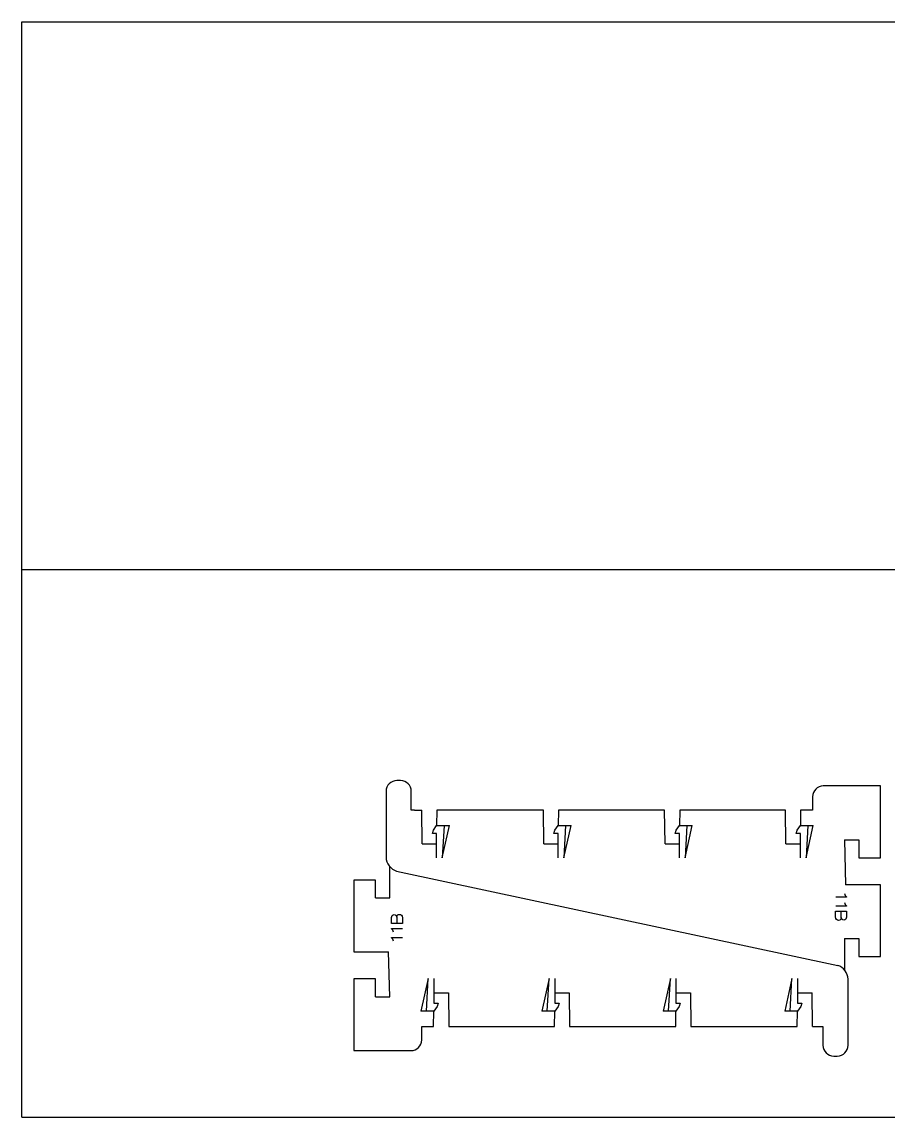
# Model space of a CAD drawing. Extents: x 0 to 610, y 0 to 305.
# Drawn here: x 0 to 241.1, y 0 to 304.8 of the extents above; entities that cross this region are included whole.
import ezdxf

# ---------------------------------------------------------------- set-up
doc = ezdxf.new("R2010")
doc.units = 0
doc.layers.add('CUTS', color=1, linetype='Continuous', true_color=0xff0000)
doc.layers.add('TEXT', color=5, linetype='Continuous', true_color=0x0000ff)
doc.layers.add('laser bed referance', color=3, linetype='Continuous', lineweight=25, true_color=0x00ff00)
doc.layers.add('Referance lines', color=2, linetype='Continuous', lineweight=25, true_color=0xffff00)

msp = doc.modelspace()

# ---------------------------------------------------------------- linework, layer by layer
at = {"layer": 'CUTS', "color": 1, "lineweight": 25, "true_color": 0xff0000}
for p, q in [((239, 92.16), (223.1, 92.16)), ((239, 72.16), (239, 92.16)), ((108.4, 85.46), (108.4, 90.66)), ((109.33, 85.46), (108.4, 85.46)), ((109.33, 85.46), (111.33, 85.46)), ((111.43, 76.07), (111.33, 85.46)), ((115.53, 85.46), (115.46, 81.17)), ((145.17, 85.46), (115.53, 85.46)), ((145.27, 76.07), (145.17, 85.46)), ((149.37, 85.46), (149.3, 81.17)), ((178.93, 85.46), (149.37, 85.46)), ((179.03, 76.07), (178.93, 85.46)), ((183.13, 85.46), (183.06, 81.17)), ((212.58, 85.46), (183.13, 85.46)), ((212.67, 76.07), (212.58, 85.46)), ((229, 77.16), (233, 77.16)), ((229, 77.16), (229.3, 64.68)), ((233, 77.16), (233, 72.16)), ((111.43, 76.07), (115.43, 76.07)), ((145.27, 76.07), (149.27, 76.07)), ((179.03, 76.07), (183.03, 76.07)), ((212.67, 76.07), (216.67, 76.07)), ((233, 72.16), (239, 72.16)), ((102.4, 60.98), (102.4, 69.73)), ((104.3, 68.47), (227.11, 42.18)), ((98.4, 65.98), (92.4, 65.98)), ((92.4, 65.98), (92.4, 45.98)), ((98.4, 60.98), (98.4, 65.98)), ((239, 64.68), (229.3, 64.68)), ((239, 44.68), (239, 64.68)), ((98.4, 60.98), (102.4, 60.98)), ((229, 49.68), (233, 49.68)), ((229, 49.68), (229, 40.93)), ((233, 49.68), (233, 44.68)), ((92.4, 45.98), (102.1, 45.98)), ((102.4, 33.5), (102.1, 45.98)), ((233, 44.68), (239, 44.68)), ((98.4, 38.5), (92.4, 38.5)), ((92.4, 38.5), (92.4, 18.5)), ((98.4, 33.5), (98.4, 38.5)), ((114.72, 34.59), (118.72, 34.59)), ((118.72, 34.59), (118.82, 25.2)), ((148.36, 34.59), (152.36, 34.59)), ((152.36, 34.59), (152.46, 25.2)), ((182.12, 34.59), (186.12, 34.59)), ((186.12, 34.59), (186.22, 25.2)), ((215.96, 34.59), (219.96, 34.59)), ((220.06, 25.2), (219.96, 34.59)), ((98.4, 33.5), (102.4, 33.5)), ((148.26, 25.2), (148.33, 29.49)), ((182.03, 25.2), (182.09, 29.49)), ((215.86, 25.2), (215.94, 29.49)), ((118.82, 25.2), (148.26, 25.2)), ((152.46, 25.2), (182.03, 25.2)), ((186.22, 25.2), (215.86, 25.2)), ((220.06, 25.2), (222.06, 25.2)), ((222.06, 25.2), (223, 25.2)), ((223, 25.2), (223, 20)), ((92.4, 18.5), (108.3, 18.5))]:
    msp.add_line(p, q, dxfattribs=at)
for points in [[(105.4, 93.66), (104.39, 93.66)], [(101.39, 90.66), (101.39, 89.96)], [(220.1, 89.17), (220.1, 85.46), (216.77, 85.46), (216.74, 81.17)], [(101.39, 82.46), (101.39, 81.76)], [(115.46, 72.13), (115.46, 78.97), (114.26, 78.97), (114.54, 79.86), (115.46, 81.17), (117.52, 81.17), (117.02, 72.13), (119.03, 81.17)], [(117.52, 81.17), (119.03, 81.17)], [(149.3, 72.13), (149.3, 78.97), (148.1, 78.97), (148.38, 79.86), (149.3, 81.17), (151.36, 81.17), (150.86, 72.13), (152.87, 81.17)], [(151.36, 81.17), (152.87, 81.17)], [(183.06, 72.13), (183.06, 78.97), (181.86, 78.97), (182.15, 79.86), (183.06, 81.17), (185.12, 81.17), (184.62, 72.13), (186.63, 81.17)], [(185.12, 81.17), (186.63, 81.17)], [(216.74, 72.13), (216.74, 78.97), (215.54, 78.97), (215.83, 79.86), (216.74, 81.17), (218.8, 81.17), (218.3, 72.13), (220.31, 81.17)], [(218.8, 81.17), (220.31, 81.17)], [(101.39, 75.76), (101.39, 72.27)], [(114.65, 38.53), (114.65, 31.69), (115.85, 31.69), (115.57, 30.81), (114.65, 29.49), (112.59, 29.49), (113.09, 38.53), (111.08, 29.49)], [(148.33, 38.53), (148.33, 31.69), (149.53, 31.69), (149.25, 30.81), (148.33, 29.49), (146.27, 29.49), (146.77, 38.53), (144.76, 29.49)], [(182.09, 38.53), (182.09, 31.69), (183.29, 31.69), (183.01, 30.81), (182.09, 29.49), (180.04, 29.49), (180.54, 38.53), (178.52, 29.49)], [(215.93, 38.53), (215.93, 31.69), (217.14, 31.69), (216.85, 30.81), (215.94, 29.49), (213.88, 29.49), (214.38, 38.53), (212.37, 29.49)], [(230, 34.9), (230, 38.39)], [(112.59, 29.49), (111.08, 29.49)], [(111.3, 21.5), (111.3, 25.2), (114.62, 25.2), (114.65, 29.49)], [(146.27, 29.49), (144.76, 29.49)], [(180.04, 29.49), (178.52, 29.49)], [(213.88, 29.49), (212.37, 29.49)], [(230, 28.2), (230, 28.91)], [(230, 20), (230, 20.7)], [(226, 17), (227, 17)]]:
    msp.add_lwpolyline(points, dxfattribs=at)
for points in [[(104.39, 93.66), (102.74, 93.66), (101.39, 92.32), (101.39, 90.66)], [(108.4, 90.66), (108.4, 92.32), (107.04, 93.66), (105.4, 93.66)], [(223.1, 92.16), (221.45, 92.16), (220.1, 90.82), (220.1, 89.17)], [(101.39, 89.96), (101.39, 88.31), (101.39, 84.11), (101.39, 82.46)], [(101.39, 81.76), (101.39, 80.11), (101.39, 77.41), (101.39, 75.76)], [(101.39, 72.27), (101.39, 70.62), (102.7, 68.91), (104.29, 68.48)], [(230, 38.39), (230, 40.04), (228.7, 41.75), (227.11, 42.18)], [(230, 28.91), (230, 30.56), (230, 33.25), (230, 34.9)], [(230, 20.7), (230, 22.35), (230, 26.55), (230, 28.2)], [(108.3, 18.5), (109.95, 18.5), (111.3, 19.85), (111.3, 21.5)], [(223, 20), (223, 18.35), (224.35, 17), (226, 17)], [(227, 17), (228.65, 17), (230, 18.35), (230, 20)]]:
    msp.add_open_spline(points, degree=3, dxfattribs=at)
at = {"layer": 'laser bed referance'}
for p, q in [((0, 304.8), (609.6, 304.8)), ((0, 0), (0, 304.8)), ((0, 0), (609.6, 0))]:
    msp.add_line(p, q, dxfattribs=at)
at = {"layer": 'Referance lines'}
msp.add_line((0, 152.4), (609.6, 152.4), dxfattribs=at)
at = {"layer": 'TEXT', "color": 5, "lineweight": 25, "true_color": 0x0000ff}
for points in [[(229.53, 61.29), (229.53, 61.18), (226.55, 61.18)], [(229.53, 58.79), (229.53, 58.68), (226.55, 58.68)], [(102.91, 53.88), (102.91, 55.53)], [(105.93, 55.42), (105.93, 53.88), (102.91, 53.88), (102.91, 53.88)], [(104.35, 55.67), (104.34, 53.88)], [(104.34, 55.67), (104.35, 55.67)], [(226.53, 55.76), (226.53, 57.3), (229.55, 57.3), (229.55, 57.3)], [(228.11, 55.51), (228.11, 57.3)], [(228.11, 55.51), (228.11, 55.51)], [(229.55, 57.3), (229.55, 55.65)], [(102.93, 52.39), (102.93, 52.5), (105.91, 52.5)], [(102.93, 49.89), (102.93, 50), (105.91, 50)]]:
    msp.add_lwpolyline(points, dxfattribs=at)
for points in [[(228.97, 62.23), (229.08, 61.77), (229.32, 61.47), (229.53, 61.29)], [(228.97, 59.73), (229.08, 59.27), (229.32, 58.97), (229.53, 58.79)], [(102.91, 55.53), (102.91, 56), (103.17, 56.34), (103.66, 56.34)], [(103.66, 56.34), (104.01, 56.34), (104.35, 56.02), (104.34, 55.67)], [(104.35, 55.67), (104.37, 56.06), (104.58, 56.43), (105.11, 56.43)], [(105.11, 56.43), (105.46, 56.43), (105.93, 56.21), (105.93, 55.42)], [(227.35, 54.75), (227, 54.75), (226.53, 54.97), (226.53, 55.76)], [(228.11, 55.51), (228.09, 55.12), (227.88, 54.75), (227.35, 54.75)], [(228.8, 54.84), (228.44, 54.84), (228.11, 55.16), (228.11, 55.51)], [(229.55, 55.65), (229.55, 55.18), (229.29, 54.84), (228.8, 54.84)], [(103.49, 51.45), (103.38, 51.91), (103.14, 52.21), (102.93, 52.39)], [(103.49, 48.95), (103.38, 49.41), (103.14, 49.71), (102.93, 49.89)]]:
    msp.add_open_spline(points, degree=3, dxfattribs=at)

doc.saveas('drawing.dxf')
